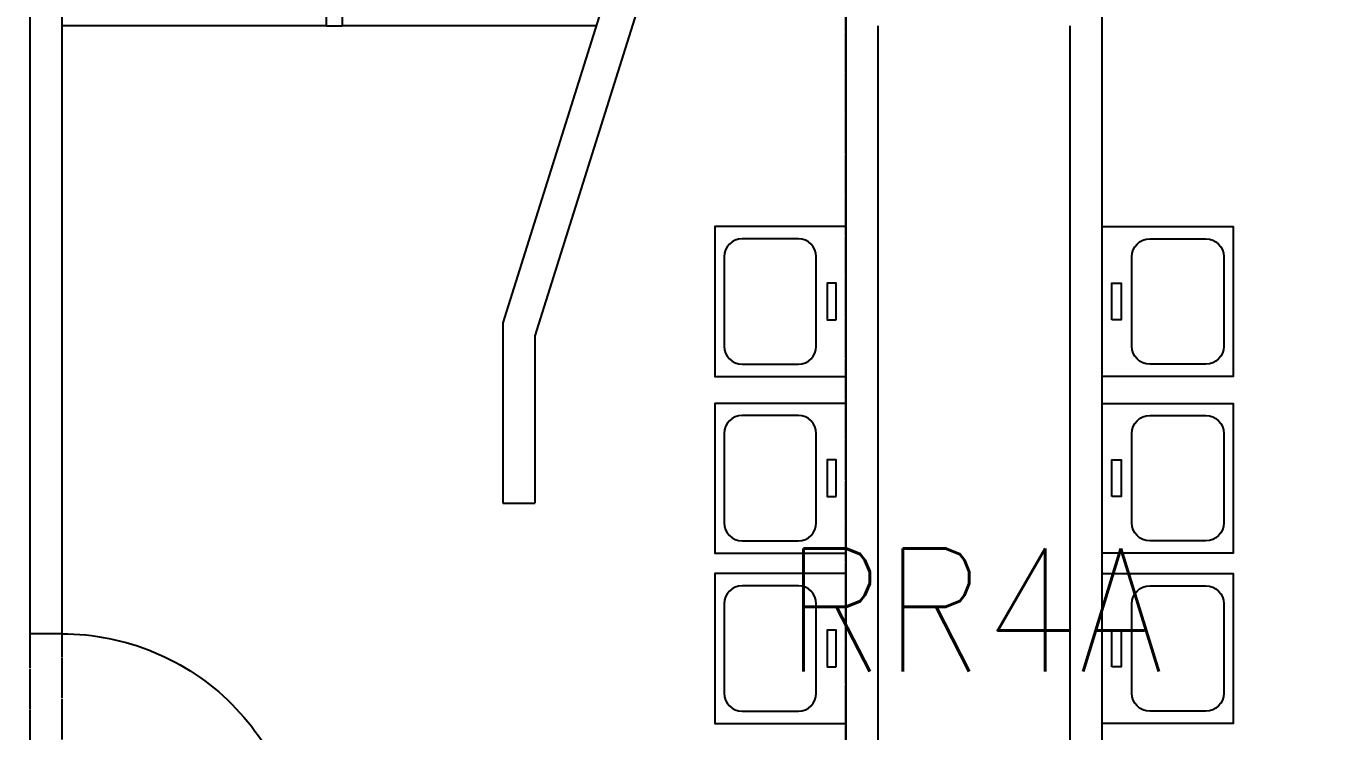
# Model space of a CAD drawing. Header units: inches. Extents: x -460 to 10305, y -938 to 5356.
# Drawn here: x 4267.5 to 4430, y 4486 to 4574.2 of the extents above; entities that cross this region are included whole.
import ezdxf
from ezdxf.enums import TextEntityAlignment as Align

# ---------------------------------------------------------------- set-up
doc = ezdxf.new("R2010")
doc.units = ezdxf.units.IN
doc.header["$MEASUREMENT"] = 0
doc.set_wipeout_variables(frame=1)
doc.linetypes.add('01-0263-04-DWG-BFP-ARCH$0$763', pattern=[5.0001, 5, -0.0001])
for name, color, linetype in [('01-0263-04-DWG-BFP-ARCH$0$SP-AREA', 250, '01-0263-04-DWG-BFP-ARCH$0$763'), ('01-0263-04-DWG-BFP-ARCH$0$SP-DOORS', 5, 'Continuous'), ('01-0263-04-DWG-BFP-ARCH$0$SP-FIXT', 35, 'Continuous'), ('01-0263-04-DWG-BFP-ARCH$0$SP-PART', 190, 'Continuous'), ('01-0263-04-DWG-BFP-ARCH$0$SP-RMNO', 7, 'Continuous'), ('01-0263-04-DWG-BFP-ARCH$0$SP-ROOM', 7, 'Continuous'), ('01-0263-04-DWG-BFP-ARCH$0$SP-WALL', 7, 'Continuous')]:
    doc.layers.add(name, color=color, linetype=linetype)
doc.layers.get('01-0263-04-DWG-BFP-ARCH$0$SP-ROOM').off()
doc.styles.add('01-0263-04-DWG-BFP-ARCH$0$ROMANS', font='ROMANS.shx', dxfattribs={"width": 0.9})

# ---------------------------------------------------------------- blocks, each defined once
blk = doc.blocks.new('01-0263-04-DWG-BFP-ARCH$0$S')
for p, q in [((21.33, 20.6, 36), (7.01, 20.6, 36)), ((4.13, 17.72, 36), (4.13, 8.71, 36)), ((24.21, 8.71, 36), (24.21, 17.72, 36)), ((7.01, 5.83, 36), (21.33, 5.83, 36))]:
    blk.add_line(p, q)
at = {"elevation": 36}
for points in [[(2.17, 1.07), (26.17, 1.07), (26.17, 22.07), (2.17, 22.07)], [(11.23, 2.65), (17.11, 2.65), (17.11, 4.11), (11.23, 4.11)]]:
    blk.add_lwpolyline(points, close=True, dxfattribs=at)
for centre, start, end in [((7.01, 17.72, 36), 90, 180), ((21.33, 17.72, 36), 0, 90), ((7.01, 8.71, 36), 180, 270), ((21.33, 8.71, 36), 270, 0)]:
    blk.add_arc(centre, 2.88, start, end)
blk = doc.blocks.new('01-0263-04-DWG-BFP-ARCH$0$DOR00')
at = {"color": 0}
for p, q in [((0, 1), (0, 0)), ((1, 0), (1, 1))]:
    blk.add_line(p, q, dxfattribs=at)
blk = doc.blocks.new('01-0263-04-DWG-BFP-ARCH$0$FMGRM1')
at = {"style": '01-0263-04-DWG-BFP-ARCH$0$ROMANS', "width": 0.9}
for tag, p in [('RMAREA', (0, -0.2836)), ('DATA1', (0, -0.443)), ('DATA2', (0, -0.6024)), ('DATA3', (0, -0.7618)), ('DATA4', (0, -0.9213)), ('DATA5', (0, -1.0807))]:
    blk.add_attdef(tag, text='', height=0.1172, dxfattribs=at).set_placement(p, align=Align.CENTER)
at = {"linetype": 'Continuous'}
blk.add_wipeout([(-0.375, -0.125), (0.375, -0.125), (0.375, 0.125), (-0.375, 0.125)], dxfattribs=at)
at = {"layer": '01-0263-04-DWG-BFP-ARCH$0$SP-RMNO', "style": '01-0263-04-DWG-BFP-ARCH$0$ROMANS', "width": 0.9}
blk.add_attdef('RMNUMB', text='', height=0.16, dxfattribs=at).set_placement((0, 0), align=Align.MIDDLE)
blk = doc.blocks.new('01-0263-04-DWG-BFP-ARCH', base_point=(1295.15, 1353.42))
at = {"layer": '01-0263-04-DWG-BFP-ARCH$0$SP-AREA'}
for points in [[(1527.16, 2407.43), (1479.16, 2407.43), (1479.16, 1533.43), (1811.16, 1533.43), (1811.16, 2461.43), (1479.16, 2461.43), (1479.16, 2407.43), (1527.16, 2407.43), (1763.16, 2407.43), (1763.16, 1587.43), (1527.16, 1587.43), (1527.16, 2407.43)], [(1531.15, 1687.42), (1629.15, 1687.42), (1629.15, 1911.42), (1661.15, 1911.42), (1661.15, 1687.42), (1759.15, 1687.42), (1759.15, 1981.42), (1531.15, 1981.42), (1531.15, 1687.42)]]:
    blk.add_lwpolyline(points, close=True, dxfattribs=at)
at = {"layer": '01-0263-04-DWG-BFP-ARCH$0$SP-DOORS'}
blk.add_lwpolyline([(1531.16, 1831.43, -0.414214), (1561.16, 1801.43, -0.414214)], format="xyb", dxfattribs=at)
at = {"layer": '01-0263-04-DWG-BFP-ARCH$0$SP-PART'}
for p, q in [((1564.16, 1907.43), (1531.16, 1907.43)), ((1597.9, 1907.43), (1566.16, 1907.43)), ((1570.01, 1907.43), (1566.16, 1907.43))]:
    blk.add_line(p, q, dxfattribs=at)
at = {"layer": '01-0263-04-DWG-BFP-ARCH$0$SP-WALL'}
for p, q in [((1527.16, 1831.43), (1527.16, 2015.43)), ((1531.16, 1831.43), (1531.16, 2015.43)), ((1564.16, 1981.43), (1564.16, 1907.43)), ((1566.16, 1981.43), (1566.16, 1907.43)), ((1629.16, 1687.43), (1629.16, 1911.43)), ((1564.16, 1907.43), (1566.16, 1907.43)), ((1633.16, 1687.43), (1633.16, 1907.43)), ((1657.16, 1687.43), (1657.16, 1907.43)), ((1661.16, 1687.43), (1661.16, 1907.43)), ((1586.25, 1847.76), (1590.25, 1847.76))]:
    blk.add_line(p, q, dxfattribs=at)
for points in [[(1599.16, 1911.43), (1586.25, 1870.32), (1586.25, 1847.76)], [(1603.16, 1909.77), (1590.25, 1868.67), (1590.25, 1847.76)]]:
    blk.add_lwpolyline(points, dxfattribs=at)
at = {"layer": '01-0263-04-DWG-BFP-ARCH$0$SP-FIXT', "yscale": 0.78, "zscale": 0.78}
for p, xscale, rotation in [((1629.99, 1861.92, -28.08), 0.78, 90), ((1660.32, 1861.92, -28.08), -0.78, 270), ((1629.99, 1839.83, -28.08), 0.78, 90), ((1660.32, 1839.83, -28.08), -0.78, 270), ((1629.99, 1818.54, -28.08), 0.78, 90), ((1660.32, 1818.54, -28.08), -0.78, 270)]:
    blk.add_blockref('01-0263-04-DWG-BFP-ARCH$0$S', p, dxfattribs=dict(at, xscale=xscale, rotation=rotation))
at = {"layer": '01-0263-04-DWG-BFP-ARCH$0$SP-WALL', "xscale": 30, "yscale": 4, "zscale": 30, "rotation": 90}
blk.add_blockref('01-0263-04-DWG-BFP-ARCH$0$DOR00', (1531.16, 1801.43), dxfattribs=at)
at = {"layer": '01-0263-04-DWG-BFP-ARCH$0$SP-ROOM'}
ref = blk.add_blockref('01-0263-04-DWG-BFP-ARCH$0$FMGRM1', (1645.15, 1834.42), dxfattribs=dict(at, xscale=96, yscale=96, zscale=96))
ref.add_attrib('RMNUMB', 'RR4A', dxfattribs={"layer": '01-0263-04-DWG-BFP-ARCH$0$SP-RMNO', "height": 15.36, "style": '01-0263-04-DWG-BFP-ARCH$0$ROMANS', "width": 0.9}).set_placement((1645.15, 1834.42), align=Align.MIDDLE)

msp = doc.modelspace()

# ---------------------------------------------------------------- block references
msp.add_blockref('01-0263-04-DWG-BFP-ARCH', (4035.96, 4020.15))

doc.saveas('drawing.dxf')
